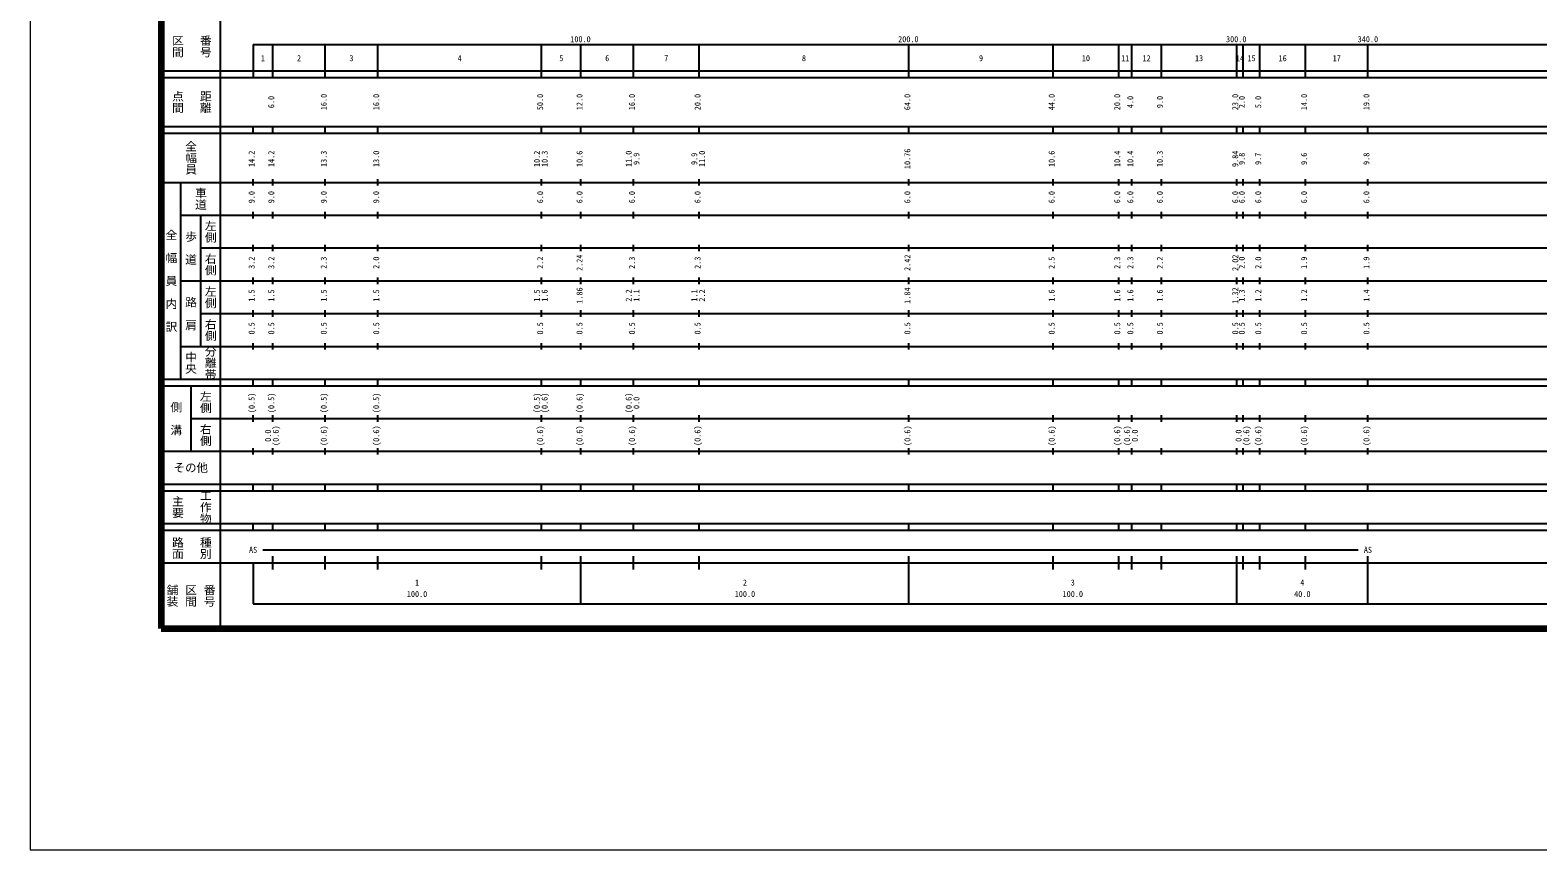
# Model space of a CAD drawing. Units: millimetres on the paper. Extents: x 0 to 700, y -48 to 448.
# Drawn here: x 0 to 459.8, y -47.5 to 202.4 of the extents above; entities that cross this region are included whole.
import ezdxf
from ezdxf.enums import TextEntityAlignment as Align

# ---------------------------------------------------------------- set-up
doc = ezdxf.new("R2010")
doc.units = ezdxf.units.MM
for name, color, linetype, lineweight in [('M-TTL-BAND', 7, 'Continuous', 25), ('S-TTL', 2, 'Continuous', 50), ('作業レイヤ1', 7, 'Continuous', 13)]:
    doc.layers.add(name, color=color, linetype=linetype, lineweight=lineweight)
doc.styles.add('@ＭＳ ゴシック', font='')
doc.styles.add('ＭＳ ゴシック', font='')
doc.styles.get('@ＭＳ ゴシック').set_extended_font_data('@MS Gothic')
doc.styles.get('ＭＳ ゴシック').set_extended_font_data('MS Gothic')

msp = doc.modelspace()

# ---------------------------------------------------------------- linework, layer by layer
at = {"layer": 'M-TTL-BAND'}
for p, q in [((58, 370), (58, 20)), ((68, 198), (579, 198)), ((68, 198), (68, 188)), ((74, 188), (74, 198)), ((90, 188), (90, 198)), ((106, 188), (106, 198)), ((156, 188), (156, 198)), ((168, 188), (168, 198)), ((184, 188), (184, 198)), ((204, 188), (204, 198)), ((268, 188), (268, 198)), ((312, 188), (312, 198)), ((332, 188), (332, 198)), ((336, 188), (336, 198)), ((345, 188), (345, 198)), ((368, 188), (368, 198)), ((370, 188), (370, 198)), ((375, 188), (375, 198)), ((389, 188), (389, 198)), ((408, 188), (408, 198)), ((40, 190), (579, 190)), ((40, 188), (579, 188)), ((40, 173), (579, 173)), ((40, 171), (579, 171)), ((68, 171), (68, 173)), ((74, 171), (74, 173)), ((90, 171), (90, 173)), ((106, 171), (106, 173)), ((156, 171), (156, 173)), ((168, 171), (168, 173)), ((184, 171), (184, 173)), ((204, 171), (204, 173)), ((268, 171), (268, 173)), ((312, 171), (312, 173)), ((332, 171), (332, 173)), ((336, 171), (336, 173)), ((345, 171), (345, 173)), ((368, 171), (368, 173)), ((370, 171), (370, 173)), ((375, 171), (375, 173)), ((389, 171), (389, 173)), ((408, 171), (408, 173)), ((68, 155), (68, 157)), ((74, 155), (74, 157)), ((90, 155), (90, 157)), ((106, 155), (106, 157)), ((156, 155), (156, 157)), ((168, 155), (168, 157)), ((184, 155), (184, 157)), ((204, 155), (204, 157)), ((268, 155), (268, 157)), ((312, 155), (312, 157)), ((332, 155), (332, 157)), ((336, 155), (336, 157)), ((345, 155), (345, 157)), ((368, 155), (368, 157)), ((370, 155), (370, 157)), ((375, 155), (375, 157)), ((389, 155), (389, 157)), ((408, 155), (408, 157)), ((40, 156), (579, 156)), ((46, 96), (46, 156)), ((46, 146), (579, 146)), ((52, 146), (52, 106)), ((68, 145), (68, 147)), ((74, 145), (74, 147)), ((90, 145), (90, 147)), ((106, 145), (106, 147)), ((156, 145), (156, 147)), ((168, 145), (168, 147)), ((184, 145), (184, 147)), ((204, 145), (204, 147)), ((268, 145), (268, 147)), ((312, 145), (312, 147)), ((332, 145), (332, 147)), ((336, 145), (336, 147)), ((345, 145), (345, 147)), ((368, 145), (368, 147)), ((370, 145), (370, 147)), ((375, 145), (375, 147)), ((389, 145), (389, 147)), ((408, 145), (408, 147)), ((52, 136), (579, 136)), ((68, 135), (68, 137)), ((74, 135), (74, 137)), ((90, 135), (90, 137)), ((106, 135), (106, 137)), ((156, 135), (156, 137)), ((168, 135), (168, 137)), ((184, 135), (184, 137)), ((204, 135), (204, 137)), ((268, 135), (268, 137)), ((312, 135), (312, 137)), ((332, 135), (332, 137)), ((336, 135), (336, 137)), ((345, 135), (345, 137)), ((368, 135), (368, 137)), ((370, 135), (370, 137)), ((375, 135), (375, 137)), ((389, 135), (389, 137)), ((408, 135), (408, 137)), ((46, 126), (579, 126)), ((68, 125), (68, 127)), ((74, 125), (74, 127)), ((90, 125), (90, 127)), ((106, 125), (106, 127)), ((156, 125), (156, 127)), ((168, 125), (168, 127)), ((184, 125), (184, 127)), ((204, 125), (204, 127)), ((268, 125), (268, 127)), ((312, 125), (312, 127)), ((332, 125), (332, 127)), ((336, 125), (336, 127)), ((345, 125), (345, 127)), ((368, 125), (368, 127)), ((370, 125), (370, 127)), ((375, 125), (375, 127)), ((389, 125), (389, 127)), ((408, 125), (408, 127)), ((52, 116), (579, 116)), ((68, 115), (68, 117)), ((74, 115), (74, 117)), ((90, 115), (90, 117)), ((106, 115), (106, 117)), ((156, 115), (156, 117)), ((168, 115), (168, 117)), ((184, 115), (184, 117)), ((204, 115), (204, 117)), ((268, 115), (268, 117)), ((312, 115), (312, 117)), ((332, 115), (332, 117)), ((336, 115), (336, 117)), ((345, 115), (345, 117)), ((368, 115), (368, 117)), ((370, 115), (370, 117)), ((375, 115), (375, 117)), ((389, 115), (389, 117)), ((408, 115), (408, 117)), ((46, 106), (579, 106)), ((68, 105), (68, 107)), ((74, 105), (74, 107)), ((90, 105), (90, 107)), ((106, 105), (106, 107)), ((156, 105), (156, 107)), ((168, 105), (168, 107)), ((184, 105), (184, 107)), ((204, 105), (204, 107)), ((268, 105), (268, 107)), ((312, 105), (312, 107)), ((332, 105), (332, 107)), ((336, 105), (336, 107)), ((345, 105), (345, 107)), ((368, 105), (368, 107)), ((370, 105), (370, 107)), ((375, 105), (375, 107)), ((389, 105), (389, 107)), ((408, 105), (408, 107)), ((40, 96), (579, 96)), ((40, 94), (579, 94)), ((49, 94), (49, 74)), ((68, 94), (68, 96)), ((74, 94), (74, 96)), ((90, 94), (90, 96)), ((106, 94), (106, 96)), ((156, 94), (156, 96)), ((168, 94), (168, 96)), ((184, 94), (184, 96)), ((204, 94), (204, 96)), ((268, 94), (268, 96)), ((312, 94), (312, 96)), ((332, 94), (332, 96)), ((336, 94), (336, 96)), ((345, 94), (345, 96)), ((368, 94), (368, 96)), ((370, 94), (370, 96)), ((375, 94), (375, 96)), ((389, 94), (389, 96)), ((408, 94), (408, 96)), ((49, 84), (579, 84)), ((68, 83), (68, 85)), ((74, 83), (74, 85)), ((90, 83), (90, 85)), ((106, 83), (106, 85)), ((156, 83), (156, 85)), ((168, 83), (168, 85)), ((184, 83), (184, 85)), ((204, 83), (204, 85)), ((268, 83), (268, 85)), ((312, 83), (312, 85)), ((332, 83), (332, 85)), ((336, 83), (336, 85)), ((345, 83), (345, 85)), ((368, 83), (368, 85)), ((370, 83), (370, 85)), ((375, 83), (375, 85)), ((389, 83), (389, 85)), ((408, 83), (408, 85)), ((40, 74), (579, 74)), ((68, 73), (68, 75)), ((74, 73), (74, 75)), ((90, 73), (90, 75)), ((106, 73), (106, 75)), ((156, 73), (156, 75)), ((168, 73), (168, 75)), ((184, 73), (184, 75)), ((204, 73), (204, 75)), ((268, 73), (268, 75)), ((312, 73), (312, 75)), ((332, 73), (332, 75)), ((336, 73), (336, 75)), ((345, 73), (345, 75)), ((368, 73), (368, 75)), ((370, 73), (370, 75)), ((375, 73), (375, 75)), ((389, 73), (389, 75)), ((408, 73), (408, 75)), ((40, 64), (579, 64)), ((40, 62), (579, 62)), ((68, 62), (68, 64)), ((74, 62), (74, 64)), ((90, 62), (90, 64)), ((106, 62), (106, 64)), ((156, 62), (156, 64)), ((168, 62), (168, 64)), ((184, 62), (184, 64)), ((204, 62), (204, 64)), ((268, 62), (268, 64)), ((312, 62), (312, 64)), ((332, 62), (332, 64)), ((336, 62), (336, 64)), ((345, 62), (345, 64)), ((368, 62), (368, 64)), ((370, 62), (370, 64)), ((375, 62), (375, 64)), ((389, 62), (389, 64)), ((408, 62), (408, 64)), ((40, 52), (579, 52)), ((68, 50), (68, 52)), ((74, 50), (74, 52)), ((90, 50), (90, 52)), ((106, 50), (106, 52)), ((156, 50), (156, 52)), ((168, 50), (168, 52)), ((184, 50), (184, 52)), ((204, 50), (204, 52)), ((268, 50), (268, 52)), ((312, 50), (312, 52)), ((332, 50), (332, 52)), ((336, 50), (336, 52)), ((345, 50), (345, 52)), ((368, 50), (368, 52)), ((370, 50), (370, 52)), ((375, 50), (375, 52)), ((389, 50), (389, 52)), ((408, 50), (408, 52)), ((40, 50), (579, 50)), ((71, 44), (405, 44)), ((74, 38), (74, 42)), ((90, 38), (90, 42)), ((106, 38), (106, 42)), ((156, 38), (156, 42)), ((168, 27.5), (168, 42)), ((184, 38), (184, 42)), ((204, 38), (204, 42)), ((268, 27.5), (268, 42)), ((312, 38), (312, 42)), ((332, 38), (332, 42)), ((336, 38), (336, 42)), ((345, 38), (345, 42)), ((368, 27.5), (368, 42)), ((370, 38), (370, 42)), ((375, 38), (375, 42)), ((389, 38), (389, 42)), ((408, 27.5), (408, 42)), ((40, 40), (579, 40)), ((68, 40), (68, 27.5)), ((68, 27.5), (579, 27.5))]:
    msp.add_line(p, q, dxfattribs=at)
at = {"layer": 'S-TTL', "lineweight": 140}
for p, q in [((40, 380), (40, 20)), ((40, 20), (680, 20))]:
    msp.add_line(p, q, dxfattribs=at)
at = {"layer": '作業レイヤ1'}
msp.add_lwpolyline([(0, -47.5), (700, -47.5), (700, 447.5), (0, 447.5)], close=True, dxfattribs=at)

# ---------------------------------------------------------------- texts
at = {"layer": 'M-TTL-BAND', "style": '@ＭＳ ゴシック'}
for s, p in [('区間', (45, 197.5)), ('番号', (53.5, 197.5)), ('点間', (45, 180.5)), ('距離', (53.5, 180.5)), ('全幅員', (49, 163.5)), ('車道', (52, 151)), ('左側', (55, 141)), ('全\u3000幅\u3000員\u3000内\u3000訳', (43, 126)), ('歩\u3000道', (49, 136)), ('右側', (55, 131)), ('左側', (55, 121)), ('路\u3000肩', (49, 116)), ('右側', (55, 111)), ('分離帯', (55, 101)), ('中央', (49, 101)), ('左側', (53.5, 89)), ('側\u3000溝', (44.5, 84)), ('右側', (53.5, 79)), ('主要', (45, 57)), ('工作物', (53.5, 57)), ('路面', (45, 44.5)), ('種別', (53.5, 44.5)), ('舗装', (43.333, 30)), ('区間', (49, 30)), ('番号', (54.667, 30))]:
    msp.add_text(s, height=2.566, rotation=270, dxfattribs=at).set_placement(p, align=Align.MIDDLE_CENTER)
at = {"layer": 'M-TTL-BAND', "style": 'ＭＳ ゴシック'}
for s, p in [('100.0', (167.844, 198.195)), ('200.0', (267.844, 198.195)), ('300.0', (367.844, 198.195)), ('340.0', (408, 198.195)), ('1', (71, 192.405)), ('2', (82, 192.405)), ('3', (98, 192.405)), ('4', (131, 192.405)), ('5', (162, 192.405)), ('6', (176, 192.405)), ('7', (194, 192.405)), ('8', (236, 192.405)), ('9', (290, 192.405)), ('10', (322, 192.405)), ('11', (334, 192.405)), ('12', (340.5, 192.405)), ('13', (356.5, 192.405)), ('14', (369, 192.405)), ('15', (372.5, 192.405)), ('16', (382, 192.405)), ('17', (398.5, 192.405)), ('AS', (68, 42.5)), ('AS', (408, 42.5)), ('1', (118, 32.523)), ('2', (218, 32.523)), ('3', (318, 32.523)), ('4', (388, 32.523)), ('100.0', (118, 29.033)), ('100.0', (218, 29.033)), ('100.0', (318, 29.033)), ('40.0', (388, 29.033))]:
    msp.add_text(s, height=1.833, dxfattribs=at).set_placement(p, align=Align.BOTTOM_CENTER)
for s, p in [('6.0', (75, 180.5)), ('16.0', (91, 180.5)), ('16.0', (107, 180.5)), ('50.0', (157, 180.5)), ('12.0', (169, 180.5)), ('16.0', (185, 180.5)), ('20.0', (205, 180.5)), ('64.0', (269, 180.5)), ('44.0', (313, 180.5)), ('20.0', (333, 180.5)), ('4.0', (337, 180.5)), ('9.0', (346, 180.5)), ('23.0', (369, 180.5)), ('2.0', (371, 180.5)), ('5.0', (376, 180.5)), ('14.0', (390, 180.5)), ('19.0', (409, 180.5)), ('14.2', (69, 163.174)), ('14.2', (75, 163.174)), ('10.2', (156, 163.174)), ('10.6', (169, 163.174)), ('10.76', (269, 163.174)), ('10.6', (313, 163.174)), ('10.4', (333, 163.174)), ('10.4', (337, 163.174)), ('9.84', (369, 163.174)), ('13.3', (91, 163.174)), ('13.0', (107, 163.174)), ('10.3', (158.37, 163.174)), ('11.0', (184, 163.174)), ('9.9', (186.37, 163.174)), ('9.9', (204, 163.174)), ('11.0', (206.37, 163.174)), ('10.3', (346, 163.174)), ('9.8', (371, 163.174)), ('9.7', (376, 163.174)), ('9.6', (390, 163.174)), ('9.8', (409, 163.174)), ('9.0', (69, 151.5)), ('9.0', (75, 151.5)), ('9.0', (91, 151.5)), ('9.0', (107, 151.5)), ('6.0', (157, 151.5)), ('6.0', (169, 151.5)), ('6.0', (185, 151.5)), ('6.0', (205, 151.5)), ('6.0', (269, 151.5)), ('6.0', (313, 151.5)), ('6.0', (333, 151.5)), ('6.0', (337, 151.5)), ('6.0', (346, 151.5)), ('6.0', (369, 151.5)), ('6.0', (371, 151.5)), ('6.0', (376, 151.5)), ('6.0', (390, 151.5)), ('6.0', (409, 151.5)), ('2.24', (169, 131.5)), ('2.42', (269, 131.5)), ('2.02', (369, 131.5)), ('3.2', (69, 131.5)), ('3.2', (75, 131.5)), ('2.3', (91, 131.5)), ('2.0', (107, 131.5)), ('2.2', (157, 131.5)), ('2.3', (185, 131.5)), ('2.3', (205, 131.5)), ('2.5', (313, 131.5)), ('2.3', (333, 131.5)), ('2.3', (337, 131.5)), ('2.2', (346, 131.5)), ('2.0', (371, 131.5)), ('2.0', (376, 131.5)), ('1.9', (390, 131.5)), ('1.9', (409, 131.5)), ('1.5', (69, 121.5)), ('1.5', (75, 121.5)), ('1.5', (91, 121.5)), ('1.5', (107, 121.5)), ('1.5', (156, 121.5)), ('1.6', (158.37, 121.5)), ('1.86', (169, 121.5)), ('2.2', (184, 121.5)), ('1.1', (186.37, 121.5)), ('1.1', (204, 121.5)), ('2.2', (206.37, 121.5)), ('1.84', (269, 121.5)), ('1.6', (313, 121.5)), ('1.6', (333, 121.5)), ('1.6', (337, 121.5)), ('1.6', (346, 121.5)), ('1.32', (369, 121.5)), ('1.3', (371, 121.5)), ('1.2', (376, 121.5)), ('1.2', (390, 121.5)), ('1.4', (409, 121.5)), ('0.5', (69, 111.5)), ('0.5', (75, 111.5)), ('0.5', (91, 111.5)), ('0.5', (107, 111.5)), ('0.5', (157, 111.5)), ('0.5', (169, 111.5)), ('0.5', (185, 111.5)), ('0.5', (205, 111.5)), ('0.5', (269, 111.5)), ('0.5', (313, 111.5)), ('0.5', (333, 111.5)), ('0.5', (337, 111.5)), ('0.5', (346, 111.5)), ('0.5', (369, 111.5)), ('0.5', (371, 111.5)), ('0.5', (376, 111.5)), ('0.5', (390, 111.5)), ('0.5', (409, 111.5)), ('(0.5)', (69, 88.764)), ('(0.5)', (75, 88.764)), ('(0.5)', (91, 88.764)), ('(0.5)', (107, 88.764)), ('(0.5)', (156, 88.764)), ('(0.6)', (158.37, 88.764)), ('(0.6)', (169, 88.764)), ('(0.6)', (184, 88.764)), ('0.0', (186.37, 88.764)), ('0.0', (74, 78.764)), ('(0.6)', (76.37, 78.764)), ('(0.6)', (91, 78.764)), ('(0.6)', (107, 78.764)), ('(0.6)', (157, 78.764)), ('(0.6)', (169, 78.764)), ('(0.6)', (185, 78.764)), ('(0.6)', (205, 78.764)), ('(0.6)', (269, 78.764)), ('(0.6)', (313, 78.764)), ('(0.6)', (333, 78.764)), ('(0.6)', (336, 78.764)), ('0.0', (338.37, 78.764)), ('0.0', (370, 78.764)), ('(0.6)', (372.37, 78.764)), ('(0.6)', (376, 78.764)), ('(0.6)', (390, 78.764)), ('(0.6)', (409, 78.764))]:
    msp.add_text(s, height=1.833, rotation=90, dxfattribs=at).set_placement(p, align=Align.BOTTOM_CENTER)
msp.add_text('その他', height=2.566, dxfattribs=at).set_placement((49, 69), align=Align.MIDDLE_CENTER)

doc.saveas('drawing.dxf')
